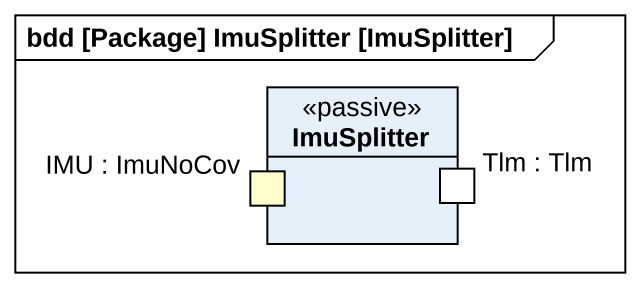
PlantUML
@startuml
mainframe bdd [Package] ImuSplitter [ImuSplitter]
rectangle ImuSplitter <<passive>> {
  port "IMU : ImuNoCov" as IMU_ImuNoCov #FFFFCC
  port "Tlm : Tlm" as Tlm_Tlm
}
@enduml
